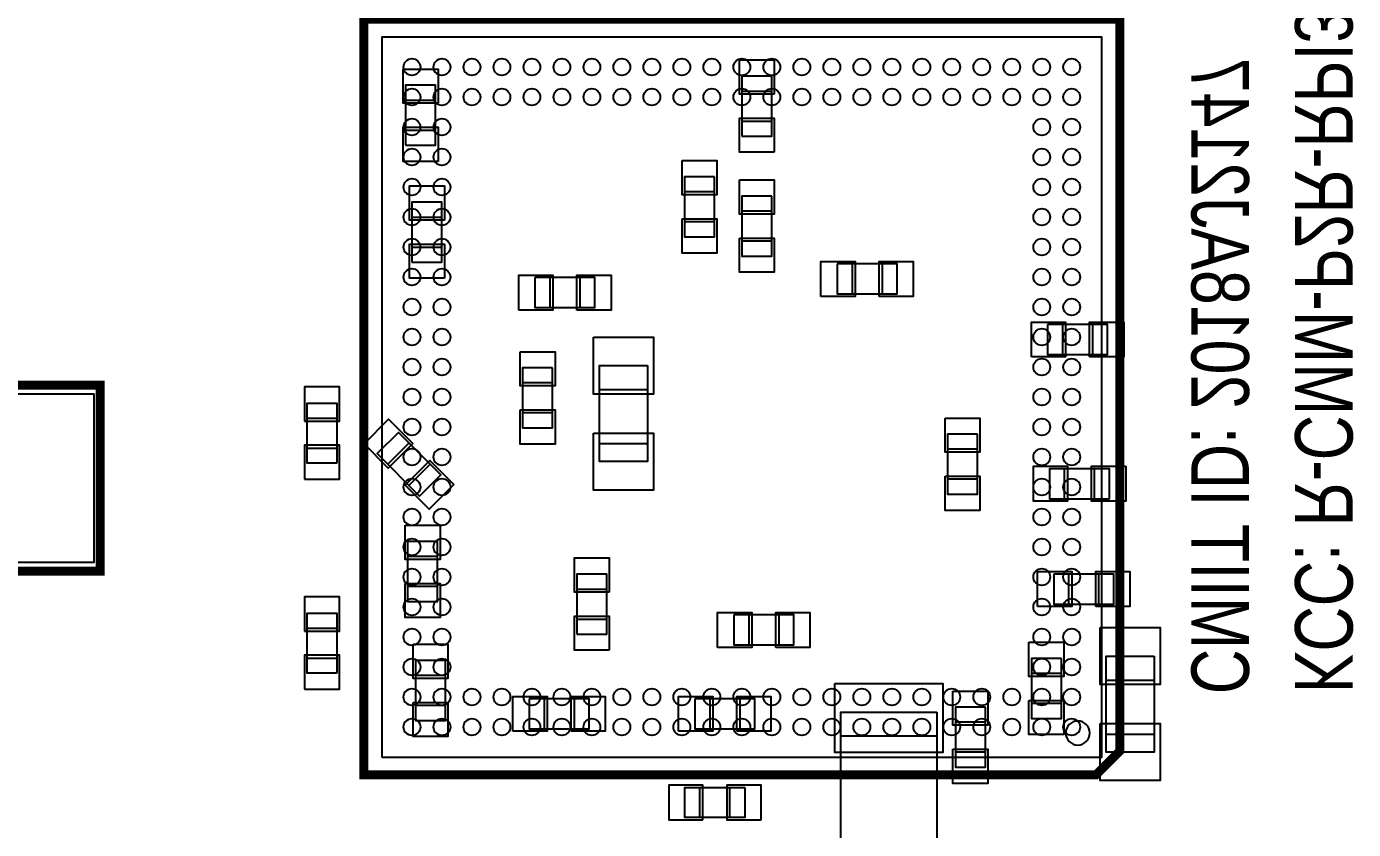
# Model space of a CAD drawing. Extents: x 2 to 217, y -24 to 87.
# Drawn here: x 104.82 to 126.94, y 34.19 to 47.58 of the extents above; entities that cross this region are included whole.
import ezdxf

# ---------------------------------------------------------------- set-up
doc = ezdxf.new("R2010")
doc.units = 0
for name, color, linetype in [('PARTS_BOTTOM', 12, 'CONTINUOUS'), ('PARTS_TOP', 30, 'CONTINUOUS'), ('PINS_BOTTOM', 5, 'CONTINUOUS'), ('PINS_TOP', 1, 'CONTINUOUS'), ('SILK_BOTTOM', 85, 'CONTINUOUS'), ('SILK_TOP', 2, 'CONTINUOUS')]:
    doc.layers.add(name, color=color, linetype=linetype)

msp = doc.modelspace()

# ---------------------------------------------------------------- linework, layer by layer
at = {"layer": 'PARTS_BOTTOM'}
for points in [[(110.742642, 35.4), (122.742642, 35.4), (122.742642, 47.4), (110.742642, 47.4), (110.742642, 35.4)], [(109.992642, 40.3), (109.492642, 40.3), (109.492642, 41.3), (109.992642, 41.3), (109.992642, 40.3)], [(109.492642, 41.05), (109.992642, 41.05)], [(109.492642, 40.55), (109.992642, 40.55)], [(109.992642, 36.8), (109.492642, 36.8), (109.492642, 37.8), (109.992642, 37.8), (109.992642, 36.8)], [(109.492642, 37.55), (109.992642, 37.55)], [(109.492642, 37.05), (109.992642, 37.05)], [(116.792642, 34.89), (116.792642, 34.39), (115.792642, 34.39), (115.792642, 34.89), (116.792642, 34.89)], [(116.042642, 34.39), (116.042642, 34.89)], [(116.542642, 34.39), (116.542642, 34.89)]]:
    msp.add_lwpolyline(points, dxfattribs=at)
msp.add_lwpolyline([(122.342642, 35.6, 1), (122.342642, 36, 1), (122.342642, 35.6)], format="xyb", dxfattribs=at)
at = {"layer": 'PARTS_TOP'}
for points in [[(116.742642, 45.75), (117.242642, 45.75), (117.242642, 46.75), (116.742642, 46.75), (116.742642, 45.75)], [(111.137642, 45.5975), (111.637642, 45.5975), (111.637642, 46.5975), (111.137642, 46.5975), (111.137642, 45.5975)], [(116.742642, 46.5), (117.242642, 46.5)], [(111.137642, 46.3475), (111.637642, 46.3475)], [(111.137642, 45.8475), (111.637642, 45.8475)], [(116.742642, 46), (117.242642, 46)], [(116.285142, 45.07), (115.785142, 45.07), (115.785142, 44.07), (116.285142, 44.07), (116.285142, 45.07)], [(116.285142, 44.82), (115.785142, 44.82)], [(117.242642, 44.75), (116.742642, 44.75), (116.742642, 43.75), (117.242642, 43.75), (117.242642, 44.75)], [(111.242642, 43.65), (111.742642, 43.65), (111.742642, 44.65), (111.242642, 44.65), (111.242642, 43.65)], [(117.242642, 44.5), (116.742642, 44.5)], [(111.242642, 44.4), (111.742642, 44.4)], [(116.285142, 44.32), (115.785142, 44.32)], [(111.242642, 43.9), (111.742642, 43.9)], [(117.242642, 44), (116.742642, 44)], [(118.330142, 43.6175), (118.330142, 43.1175), (119.330142, 43.1175), (119.330142, 43.6175), (118.330142, 43.6175)], [(118.580142, 43.6175), (118.580142, 43.1175)], [(119.080142, 43.6175), (119.080142, 43.1175)], [(113.292642, 43.39), (113.292642, 42.89), (114.292642, 42.89), (114.292642, 43.39), (113.292642, 43.39)], [(113.542642, 43.39), (113.542642, 42.89)], [(114.042642, 43.39), (114.042642, 42.89)], [(121.840142, 42.61), (121.840142, 42.11), (122.840142, 42.11), (122.840142, 42.61), (121.840142, 42.61)], [(122.090142, 42.61), (122.090142, 42.11)], [(122.590142, 42.61), (122.590142, 42.11)], [(113.587642, 41.885), (113.087642, 41.885), (113.087642, 40.885), (113.587642, 40.885), (113.587642, 41.885)], [(115.167642, 41.925), (115.167642, 40.325), (114.367642, 40.325), (114.367642, 41.925), (115.167642, 41.925)], [(113.587642, 41.635), (113.087642, 41.635)], [(83.542642, 41.45), (83.542642, 38.6), (86.942642, 38.6), (88.042642, 37.5), (101.442642, 37.5), (102.592642, 38.65), (105.942642, 38.65), (105.942642, 41.45), (83.542642, 41.45)], [(114.367642, 41.525), (115.167642, 41.525)], [(113.587642, 41.135), (113.087642, 41.135)], [(111.369442, 39.7497), (111.722942, 40.1032), (111.015842, 40.8103), (110.662342, 40.4568), (111.369442, 39.7497)], [(120.672642, 40.78), (120.172642, 40.78), (120.172642, 39.78), (120.672642, 39.78), (120.672642, 40.78)], [(110.839042, 40.28), (111.192642, 40.6336)], [(114.367642, 40.625), (115.167642, 40.625)], [(120.672642, 40.53), (120.172642, 40.53)], [(111.192642, 39.9264), (111.546242, 40.28)], [(122.872642, 39.705), (122.872642, 40.205), (121.872642, 40.205), (121.872642, 39.705), (122.872642, 39.705)], [(122.122642, 39.705), (122.122642, 40.205)], [(122.622642, 39.705), (122.622642, 40.205)], [(120.672642, 40.03), (120.172642, 40.03)], [(111.670142, 38.9925), (111.170142, 38.9925), (111.170142, 37.9925), (111.670142, 37.9925), (111.670142, 38.9925)], [(111.670142, 38.7425), (111.170142, 38.7425)], [(113.992642, 37.45), (114.492642, 37.45), (114.492642, 38.45), (113.992642, 38.45), (113.992642, 37.45)], [(121.942642, 38.45), (121.942642, 37.95), (122.942642, 37.95), (122.942642, 38.45), (121.942642, 38.45)], [(122.192642, 37.95), (122.192642, 38.45)], [(122.692642, 37.95), (122.692642, 38.45)], [(111.670142, 38.2425), (111.170142, 38.2425)], [(113.992642, 38.2), (114.492642, 38.2)], [(113.992642, 37.7), (114.492642, 37.7)], [(116.607642, 37.7675), (116.607642, 37.2675), (117.607642, 37.2675), (117.607642, 37.7675), (116.607642, 37.7675)], [(116.857642, 37.7675), (116.857642, 37.2675)], [(117.357642, 37.7675), (117.357642, 37.2675)], [(111.800142, 37.01), (111.300142, 37.01), (111.300142, 36.01), (111.800142, 36.01), (111.800142, 37.01)], [(122.070142, 37.0425), (121.570142, 37.0425), (121.570142, 36.0425), (122.070142, 36.0425), (122.070142, 37.0425)], [(123.617642, 37.0825), (123.617642, 35.4825), (122.817642, 35.4825), (122.817642, 37.0825), (123.617642, 37.0825)], [(111.800142, 36.76), (111.300142, 36.76)], [(122.070142, 36.7925), (121.570142, 36.7925)], [(122.817642, 36.6825), (123.617642, 36.6825)], [(113.195142, 36.37), (113.195142, 35.87), (114.195142, 35.87), (114.195142, 36.37), (113.195142, 36.37)], [(113.445142, 36.37), (113.445142, 35.87)], [(113.945142, 36.37), (113.945142, 35.87)], [(115.957642, 36.37), (115.957642, 35.87), (116.957642, 35.87), (116.957642, 36.37), (115.957642, 36.37)], [(116.207642, 36.37), (116.207642, 35.87)], [(116.707642, 36.37), (116.707642, 35.87)], [(122.070142, 36.2925), (121.570142, 36.2925)], [(111.800142, 36.26), (111.300142, 36.26)], [(119.992642, 36.15), (119.992642, 32.95), (118.392642, 32.95), (118.392642, 36.15), (119.992642, 36.15)], [(120.802642, 36.23), (120.302642, 36.23), (120.302642, 35.23), (120.802642, 35.23), (120.802642, 36.23)], [(120.802642, 35.98), (120.302642, 35.98)], [(119.992642, 35.75), (118.392642, 35.75)], [(122.817642, 35.7825), (123.617642, 35.7825)], [(120.802642, 35.48), (120.302642, 35.48)]]:
    msp.add_lwpolyline(points, dxfattribs=at)
at = {"layer": 'PINS_BOTTOM'}
for points in [[(109.452642, 41), (110.032642, 41), (110.032642, 41.57), (109.452642, 41.57)], [(109.452642, 40.03), (110.032642, 40.03), (110.032642, 40.6), (109.452642, 40.6)], [(109.452642, 37.5), (110.032642, 37.5), (110.032642, 38.07), (109.452642, 38.07)], [(109.452642, 36.53), (110.032642, 36.53), (110.032642, 37.1), (109.452642, 37.1)], [(116.092642, 34.35), (116.092642, 34.93), (115.522642, 34.93), (115.522642, 34.35)], [(117.062642, 34.35), (117.062642, 34.93), (116.492642, 34.93), (116.492642, 34.35)]]:
    msp.add_lwpolyline(points, close=True, dxfattribs=at)
for centre in [(111.242642, 46.9), (111.742642, 46.9), (112.242642, 46.9), (112.742642, 46.9), (113.242642, 46.9), (113.742642, 46.9), (114.242642, 46.9), (114.742642, 46.9), (115.242642, 46.9), (115.742642, 46.9), (116.242642, 46.9), (116.742642, 46.9), (117.242642, 46.9), (117.742642, 46.9), (118.242642, 46.9), (118.742642, 46.9), (119.242642, 46.9), (119.742642, 46.9), (120.242642, 46.9), (120.742642, 46.9), (121.242642, 46.9), (121.742642, 46.9), (122.242642, 46.9), (111.242642, 46.4), (111.742642, 46.4), (112.242642, 46.4), (112.742642, 46.4), (113.242642, 46.4), (113.742642, 46.4), (114.242642, 46.4), (114.742642, 46.4), (115.242642, 46.4), (115.742642, 46.4), (116.242642, 46.4), (116.742642, 46.4), (117.242642, 46.4), (117.742642, 46.4), (118.242642, 46.4), (118.742642, 46.4), (119.242642, 46.4), (119.742642, 46.4), (120.242642, 46.4), (120.742642, 46.4), (121.242642, 46.4), (121.742642, 46.4), (122.242642, 46.4), (111.242642, 45.9), (111.742642, 45.9), (121.742642, 45.9), (122.242642, 45.9), (111.242642, 45.4), (111.742642, 45.4), (121.742642, 45.4), (122.242642, 45.4), (111.242642, 44.9), (111.742642, 44.9), (121.742642, 44.9), (122.242642, 44.9), (111.242642, 44.4), (111.742642, 44.4), (121.742642, 44.4), (122.242642, 44.4), (111.242642, 43.9), (111.742642, 43.9), (121.742642, 43.9), (122.242642, 43.9), (111.242642, 43.4), (111.742642, 43.4), (121.742642, 43.4), (122.242642, 43.4), (111.242642, 42.9), (111.742642, 42.9), (121.742642, 42.9), (122.242642, 42.9), (111.242642, 42.4), (111.742642, 42.4), (121.742642, 42.4), (122.242642, 42.4), (111.242642, 41.9), (111.742642, 41.9), (121.742642, 41.9), (122.242642, 41.9), (111.242642, 41.4), (111.742642, 41.4), (121.742642, 41.4), (122.242642, 41.4), (111.242642, 40.9), (111.742642, 40.9), (121.742642, 40.9), (122.242642, 40.9), (111.242642, 40.4), (111.742642, 40.4), (121.742642, 40.4), (122.242642, 40.4), (111.242642, 39.9), (111.742642, 39.9), (121.742642, 39.9), (122.242642, 39.9), (111.242642, 39.4), (111.742642, 39.4), (121.742642, 39.4), (122.242642, 39.4), (111.242642, 38.9), (111.742642, 38.9), (121.742642, 38.9), (122.242642, 38.9), (111.242642, 38.4), (111.742642, 38.4), (121.742642, 38.4), (122.242642, 38.4), (111.242642, 37.9), (111.742642, 37.9), (121.742642, 37.9), (122.242642, 37.9), (111.242642, 37.4), (111.742642, 37.4), (121.742642, 37.4), (122.242642, 37.4), (111.242642, 36.9), (111.742642, 36.9), (121.742642, 36.9), (122.242642, 36.9), (111.242642, 36.4), (111.742642, 36.4), (112.242642, 36.4), (112.742642, 36.4), (113.242642, 36.4), (113.742642, 36.4), (114.242642, 36.4), (114.742642, 36.4), (115.242642, 36.4), (115.742642, 36.4), (116.242642, 36.4), (116.742642, 36.4), (117.242642, 36.4), (117.742642, 36.4), (118.242642, 36.4), (118.742642, 36.4), (119.242642, 36.4), (119.742642, 36.4), (120.242642, 36.4), (120.742642, 36.4), (121.242642, 36.4), (121.742642, 36.4), (122.242642, 36.4), (111.242642, 35.9), (111.742642, 35.9), (112.242642, 35.9), (112.742642, 35.9), (113.242642, 35.9), (113.742642, 35.9), (114.242642, 35.9), (114.742642, 35.9), (115.242642, 35.9), (115.742642, 35.9), (116.242642, 35.9), (116.742642, 35.9), (117.242642, 35.9), (117.742642, 35.9), (118.242642, 35.9), (118.742642, 35.9), (119.242642, 35.9), (119.742642, 35.9), (120.242642, 35.9), (120.742642, 35.9), (121.242642, 35.9), (121.742642, 35.9), (122.242642, 35.9)]:
    msp.add_circle(centre, 0.14, dxfattribs=at)
at = {"layer": 'PINS_TOP'}
for points in [[(117.282642, 46.45), (116.702642, 46.45), (116.702642, 47.02), (117.282642, 47.02)], [(111.677642, 46.2975), (111.097642, 46.2975), (111.097642, 46.8675), (111.677642, 46.8675)], [(117.282642, 45.48), (116.702642, 45.48), (116.702642, 46.05), (117.282642, 46.05)], [(111.677642, 45.3275), (111.097642, 45.3275), (111.097642, 45.8975), (111.677642, 45.8975)], [(115.745142, 45.34), (116.325142, 45.34), (116.325142, 44.77), (115.745142, 44.77)], [(111.782642, 44.35), (111.202642, 44.35), (111.202642, 44.92), (111.782642, 44.92)], [(116.702642, 45.02), (117.282642, 45.02), (117.282642, 44.45), (116.702642, 44.45)], [(115.745142, 44.37), (116.325142, 44.37), (116.325142, 43.8), (115.745142, 43.8)], [(116.702642, 44.05), (117.282642, 44.05), (117.282642, 43.48), (116.702642, 43.48)], [(111.782642, 43.38), (111.202642, 43.38), (111.202642, 43.95), (111.782642, 43.95)], [(118.060142, 43.0775), (118.060142, 43.6575), (118.630142, 43.6575), (118.630142, 43.0775)], [(119.030142, 43.0775), (119.030142, 43.6575), (119.600142, 43.6575), (119.600142, 43.0775)], [(113.022642, 42.85), (113.022642, 43.43), (113.592642, 43.43), (113.592642, 42.85)], [(113.992642, 42.85), (113.992642, 43.43), (114.562642, 43.43), (114.562642, 42.85)], [(121.570142, 42.07), (121.570142, 42.65), (122.140142, 42.65), (122.140142, 42.07)], [(122.540142, 42.07), (122.540142, 42.65), (123.110142, 42.65), (123.110142, 42.07)], [(114.267642, 42.4), (115.267642, 42.4), (115.267642, 41.45), (114.267642, 41.45)], [(113.047642, 42.155), (113.627642, 42.155), (113.627642, 41.585), (113.047642, 41.585)], [(113.047642, 41.185), (113.627642, 41.185), (113.627642, 40.615), (113.047642, 40.615)], [(111.256328, 40.626436), (110.846206, 40.216314), (110.443156, 40.619364), (110.853278, 41.029486)], [(120.132642, 41.05), (120.712642, 41.05), (120.712642, 40.48), (120.132642, 40.48)], [(114.267642, 40.8), (115.267642, 40.8), (115.267642, 39.85), (114.267642, 39.85)], [(111.942128, 39.940636), (111.532006, 39.530514), (111.128956, 39.933564), (111.539078, 40.343686)], [(120.132642, 40.08), (120.712642, 40.08), (120.712642, 39.51), (120.132642, 39.51)], [(122.172642, 40.245), (122.172642, 39.665), (121.602642, 39.665), (121.602642, 40.245)], [(123.142642, 40.245), (123.142642, 39.665), (122.572642, 39.665), (122.572642, 40.245)], [(111.130142, 39.2625), (111.710142, 39.2625), (111.710142, 38.6925), (111.130142, 38.6925)], [(114.532642, 38.15), (113.952642, 38.15), (113.952642, 38.72), (114.532642, 38.72)], [(111.130142, 38.2925), (111.710142, 38.2925), (111.710142, 37.7225), (111.130142, 37.7225)], [(121.672642, 37.91), (121.672642, 38.49), (122.242642, 38.49), (122.242642, 37.91)], [(122.642642, 37.91), (122.642642, 38.49), (123.212642, 38.49), (123.212642, 37.91)], [(114.532642, 37.18), (113.952642, 37.18), (113.952642, 37.75), (114.532642, 37.75)], [(116.337642, 37.2275), (116.337642, 37.8075), (116.907642, 37.8075), (116.907642, 37.2275)], [(117.307642, 37.2275), (117.307642, 37.8075), (117.877642, 37.8075), (117.877642, 37.2275)], [(122.717642, 37.5575), (123.717642, 37.5575), (123.717642, 36.6075), (122.717642, 36.6075)], [(111.260142, 37.28), (111.840142, 37.28), (111.840142, 36.71), (111.260142, 36.71)], [(121.530142, 37.3125), (122.110142, 37.3125), (122.110142, 36.7425), (121.530142, 36.7425)], [(118.292642, 36.625), (120.092642, 36.625), (120.092642, 35.475), (118.292642, 35.475)], [(111.260142, 36.31), (111.840142, 36.31), (111.840142, 35.74), (111.260142, 35.74)], [(112.925142, 35.83), (112.925142, 36.41), (113.495142, 36.41), (113.495142, 35.83)], [(113.895142, 35.83), (113.895142, 36.41), (114.465142, 36.41), (114.465142, 35.83)], [(115.687642, 35.83), (115.687642, 36.41), (116.257642, 36.41), (116.257642, 35.83)], [(116.657642, 35.83), (116.657642, 36.41), (117.227642, 36.41), (117.227642, 35.83)], [(120.262642, 36.5), (120.842642, 36.5), (120.842642, 35.93), (120.262642, 35.93)], [(121.530142, 36.3425), (122.110142, 36.3425), (122.110142, 35.7725), (121.530142, 35.7725)], [(122.717642, 35.9575), (123.717642, 35.9575), (123.717642, 35.0075), (122.717642, 35.0075)], [(120.262642, 35.53), (120.842642, 35.53), (120.842642, 34.96), (120.262642, 34.96)]]:
    msp.add_lwpolyline(points, close=True, dxfattribs=at)
at = {"layer": 'SILK_BOTTOM', "const_width": 0.15}
msp.add_lwpolyline([(123.042642, 35.5), (123.042642, 47.7), (110.442642, 47.7), (110.442642, 35.1), (122.642642, 35.1), (123.042642, 35.5)], dxfattribs=at)
at = {"layer": 'SILK_TOP', "const_width": 0.15}
msp.add_lwpolyline([(102.342642, 37.7), (103.142642, 38.5), (106.042642, 38.5), (106.042642, 41.6), (102.342642, 41.6), (102.342642, 41.8), (102.542642, 41.8), (102.542642, 41.6)], dxfattribs=at)

# ---------------------------------------------------------------- texts
at = {"layer": 'SILK_BOTTOM', "text_generation_flag": 2, "width": 0.8125}
for s, p in [('KCC: R-CMM-P2R-RPI3P', (125.965642, 36.462)), ('CMIIT ID: 2018AJ2147', (124.237642, 36.446))]:
    msp.add_text(s, height=0.96, rotation=270, dxfattribs=at).set_placement(p)

doc.saveas('drawing.dxf')
